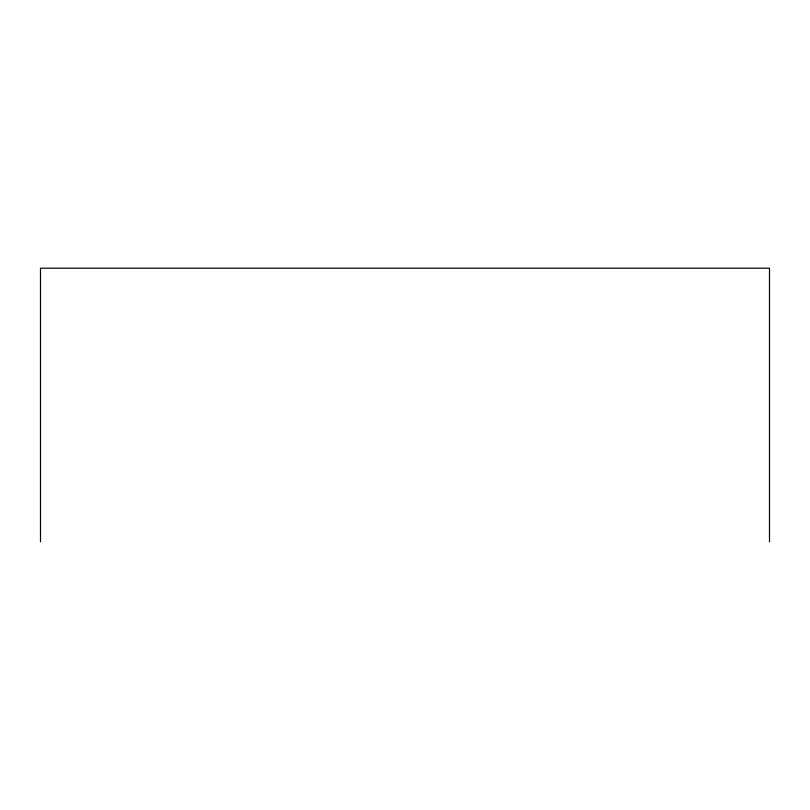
<?xml version="1.0" encoding="UTF-8"?>
<svg xmlns="http://www.w3.org/2000/svg" width="810" height="810" viewBox="0 0 810 810"><rect width="100%" height="100%" fill="white"/><g stroke="black" fill="none" stroke-linecap="round" stroke-linejoin="round"><path stroke-width="1.21" d="M769.5 541.799L769.5 268.201L40.5 268.201L40.5 541.799"/></g></svg>
